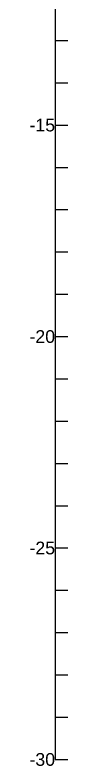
# Model space of a CAD drawing. Header units: millimetres. Extents: x -16 to 296794, y -32 to 2776793.
# Drawn here: x -15.59 to -14.7, y -31.54 to -13.79 of the extents above; entities that cross this region are included whole.
import ezdxf
from ezdxf.enums import TextEntityAlignment as Align

# ---------------------------------------------------------------- set-up
doc = ezdxf.new("R2010")
doc.units = ezdxf.units.MM
doc.layers.add('柱狀圖_EL尺規', color=30, linetype='Continuous')
doc.styles.get("Standard").update_dxf_attribs({"font": 'arial.ttf'})

msp = doc.modelspace()

# ---------------------------------------------------------------- linework, layer by layer
at = {"layer": '柱狀圖_EL尺規'}
for points in [[(-15, 3.61), (-15, -31.39)], [(-15, 3.61), (-15, -31.39)], [(-15, -14.39), (-14.7, -14.39)], [(-15, -14.39), (-14.7, -14.39)], [(-15, -15.39), (-14.7, -15.39)], [(-15, -15.39), (-14.7, -15.39)], [(-15, -16.39), (-14.7, -16.39)], [(-15, -16.39), (-14.7, -16.39)], [(-15, -17.39), (-14.7, -17.39)], [(-15, -17.39), (-14.7, -17.39)], [(-15, -18.39), (-14.7, -18.39)], [(-15, -18.39), (-14.7, -18.39)], [(-15, -19.39), (-14.7, -19.39)], [(-15, -19.39), (-14.7, -19.39)], [(-15, -20.39), (-14.7, -20.39)], [(-15, -20.39), (-14.7, -20.39)], [(-15, -21.39), (-14.7, -21.39)], [(-15, -21.39), (-14.7, -21.39)], [(-15, -22.39), (-14.7, -22.39)], [(-15, -22.39), (-14.7, -22.39)], [(-15, -23.39), (-14.7, -23.39)], [(-15, -23.39), (-14.7, -23.39)], [(-15, -24.39), (-14.7, -24.39)], [(-15, -24.39), (-14.7, -24.39)], [(-15, -25.39), (-14.7, -25.39)], [(-15, -25.39), (-14.7, -25.39)], [(-15, -26.39), (-14.7, -26.39)], [(-15, -26.39), (-14.7, -26.39)], [(-15, -27.39), (-14.7, -27.39)], [(-15, -27.39), (-14.7, -27.39)], [(-15, -28.39), (-14.7, -28.39)], [(-15, -28.39), (-14.7, -28.39)], [(-15, -29.39), (-14.7, -29.39)], [(-15, -29.39), (-14.7, -29.39)], [(-15, -30.39), (-14.7, -30.39)], [(-15, -30.39), (-14.7, -30.39)], [(-15, -31.39), (-14.7, -31.39)], [(-15, -31.39), (-14.7, -31.39)]]:
    msp.add_lwpolyline(points, dxfattribs=at)

# ---------------------------------------------------------------- texts
for s, p in [('-15', (-15, -16.39)), ('-15', (-15, -16.39)), ('-20', (-15, -21.39)), ('-20', (-15, -21.39)), ('-25', (-15, -26.39)), ('-25', (-15, -26.39)), ('-30', (-15, -31.39)), ('-30', (-15, -31.39))]:
    msp.add_text(s, height=0.3, dxfattribs=at).set_placement(p, align=Align.MIDDLE_RIGHT)

doc.saveas('drawing.dxf')
